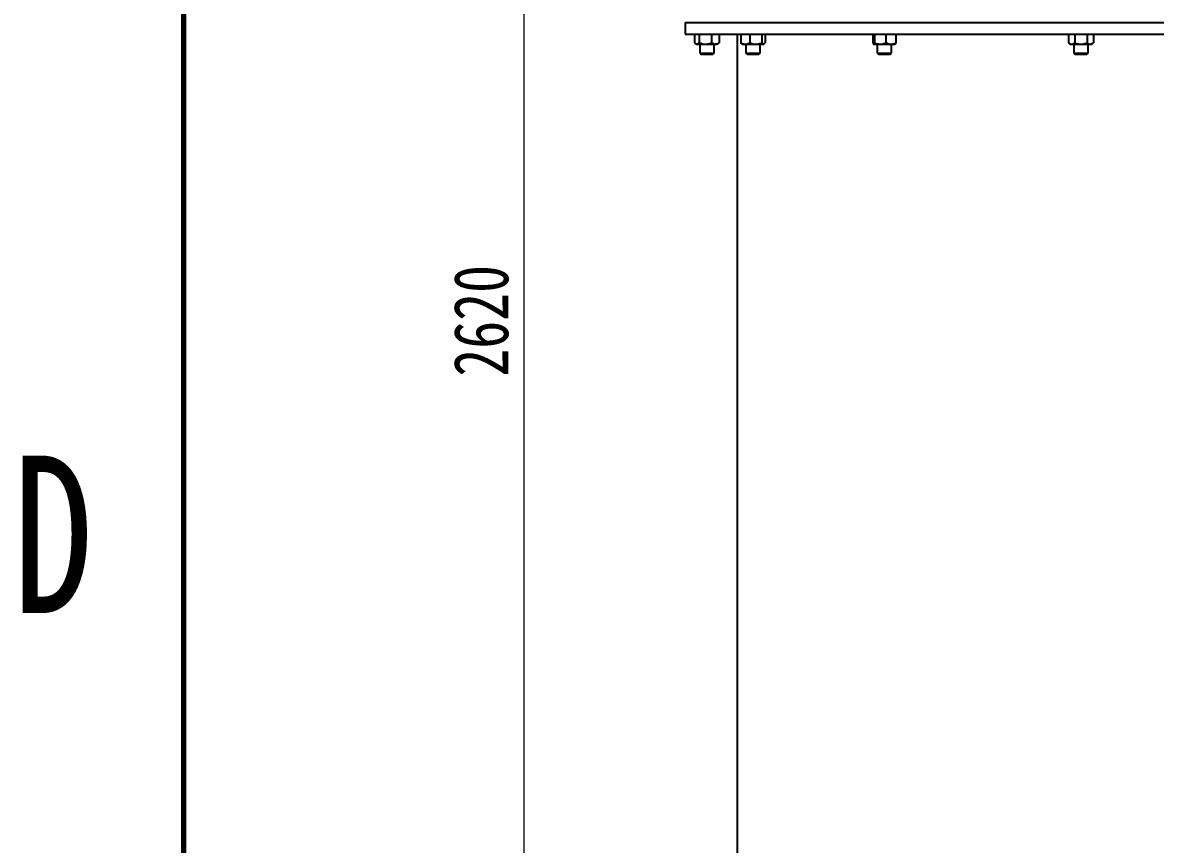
# Model space of a CAD drawing. Header units: millimetres. Extents: x 2 to 418, y 2 to 295.
# Drawn here: x 3.76 to 47.58, y 158.43 to 190.23 of the extents above; entities that cross this region are included whole.
import ezdxf

# ---------------------------------------------------------------- set-up
doc = ezdxf.new("R2010")
doc.units = ezdxf.units.MM
doc.styles.add('SLDTEXTSTYLE0', font='TXT', dxfattribs={"width": 0.75})
doc.dimstyles.new('SLDDIMSTYLE0', dxfattribs={"dimtxt": 2.116667, "dimasz": 1.5, "dimexe": 0, "dimexo": 0.0625, "dimgap": 0.529167, "dimtad": 1, "dimdec": 0, "dimlfac": 18, "dimrnd": 1e-09, "dimzin": 12, "dimdsep": 46, "dimtxsty": 'SLDTEXTSTYLE0', "dimsah": 1, "dimcen": 0.09, "dimadec": 0, "dimazin": 3, "dimtfac": 1, "dimtdec": 0, "dimtofl": 0, "dimtmove": 0, "dimatfit": 3, "dimfxl": 1, "dimfrac": 2, "dimtolj": 1, "dimtzin": 12, "dimarcsym": 0})

# ---------------------------------------------------------------- blocks, each defined once
blk = doc.blocks.new('_D')
at = {"color": 7, "linetype": 'Continuous', "lineweight": 18, "transparency": 16777216}
for p, q in [((44.925, 262.726), (22.16, 262.726)), ((23.16, 117.148), (23.16, 262.726)), ((34.761, 117.148), (22.16, 117.148))]:
    blk.add_line(p, q, dxfattribs=at)
for points in [[(23.16, 262.726), (22.66, 261.226), (23.66, 261.226)], [(23.16, 117.148), (23.66, 118.648), (22.66, 118.648)]]:
    blk.add_solid(points, dxfattribs=at)
at = {"color": 7, "linetype": 'Continuous', "lineweight": 18, "transparency": 16777216, "insert": (20.431, 176.529), "char_height": 2.1167, "attachment_point": 1, "rotation": 90, "style": 'SLDTEXTSTYLE0'}
blk.add_mtext('2620', dxfattribs=at)

msp = doc.modelspace()

# ---------------------------------------------------------------- linework, layer by layer
at = {"color": 7, "linetype": 'Continuous', "lineweight": 70}
msp.add_line((10, 10), (10, 287), dxfattribs=at)
at = {"color": 7, "linetype": 'Continuous', "lineweight": 25}
for p, q in [((29.3997, 190.2258), (29.3997, 189.7814)), ((29.3997, 190.2258), (53.6775, 190.2258)), ((29.3997, 189.7814), (53.6775, 189.7814)), ((29.7561, 189.7814), (29.7561, 189.448)), ((29.9402, 189.7814), (29.9402, 189.448)), ((30.4172, 189.7814), (30.4172, 189.448)), ((30.7101, 189.7814), (30.7101, 189.448)), ((31.3997, 189.7814), (31.3997, 151.3369)), ((31.5529, 189.7814), (31.5529, 189.448)), ((31.8931, 189.7814), (31.8931, 189.448)), ((32.3579, 189.7814), (32.3579, 189.448)), ((32.4824, 189.7814), (32.4824, 189.448)), ((36.6553, 189.7814), (36.6553, 189.448)), ((36.7181, 189.7814), (36.7181, 189.448)), ((37.1626, 189.7814), (37.1626, 189.448)), ((37.5443, 189.7814), (37.5443, 189.448)), ((44.2245, 189.7814), (44.2245, 189.448)), ((44.4651, 189.7814), (44.4651, 189.448)), ((44.9462, 189.7814), (44.9462, 189.448)), ((45.1868, 189.7814), (45.1868, 189.448)), ((29.7821, 189.4221), (29.8164, 189.3925)), ((29.8164, 189.3925), (29.8481, 189.3925)), ((29.8481, 189.3925), (30.1787, 189.3925)), ((29.9553, 189.3925), (29.9553, 189.0496)), ((30.1787, 189.3925), (30.5636, 189.3925)), ((30.5108, 189.0496), (30.5108, 189.3925)), ((30.6497, 189.3925), (30.5636, 189.3925)), ((30.6497, 189.3925), (30.6841, 189.4221)), ((31.5859, 189.4055), (31.601, 189.3925)), ((31.601, 189.3925), (31.723, 189.3925)), ((31.723, 189.3925), (32.1255, 189.3925)), ((31.7399, 189.3925), (31.7399, 189.0496)), ((32.1255, 189.3925), (32.4201, 189.3925)), ((32.2954, 189.0496), (32.2954, 189.3925)), ((32.4343, 189.3925), (32.4201, 189.3925)), ((32.4343, 189.3925), (32.4494, 189.4055)), ((36.6867, 189.3925), (36.9403, 189.3925)), ((36.822, 189.3925), (36.822, 189.0496)), ((36.9403, 189.3925), (37.3534, 189.3925)), ((37.3534, 189.3925), (37.5164, 189.3925)), ((37.3775, 189.0496), (37.3775, 189.3925)), ((44.2245, 189.448), (44.289, 189.3925)), ((44.289, 189.3925), (44.3448, 189.3925)), ((44.3448, 189.3925), (44.7057, 189.3925)), ((44.4279, 189.3925), (44.4279, 189.0496)), ((44.7057, 189.3925), (45.0665, 189.3925)), ((44.9834, 189.0496), (44.9834, 189.3925)), ((45.0665, 189.3925), (45.1223, 189.3925)), ((45.1223, 189.3925), (45.1868, 189.448)), ((29.9553, 189.0496), (30.0013, 189.0036)), ((29.9553, 189.0496), (30.5108, 189.0496)), ((30.0013, 189.0036), (30.4648, 189.0036)), ((30.4648, 189.0036), (30.5108, 189.0496)), ((31.7399, 189.0496), (31.7859, 189.0036)), ((31.7399, 189.0496), (32.2954, 189.0496)), ((31.7859, 189.0036), (32.2494, 189.0036)), ((32.2494, 189.0036), (32.2954, 189.0496)), ((36.822, 189.0496), (36.868, 189.0036)), ((36.822, 189.0496), (37.3775, 189.0496)), ((36.868, 189.0036), (37.3315, 189.0036)), ((37.3315, 189.0036), (37.3775, 189.0496)), ((44.4279, 189.0496), (44.4739, 189.0036)), ((44.4279, 189.0496), (44.9834, 189.0496)), ((44.4739, 189.0036), (44.9374, 189.0036)), ((44.9374, 189.0036), (44.9834, 189.0496))]:
    msp.add_line(p, q, dxfattribs=at)
for points, knots in [([(29.7561, 189.448), (29.7638, 189.4395), (29.7931, 189.4077), (29.8248, 189.3989), (29.8481, 189.3925)], [0, 0, 0, 0, 0.2661302, 1, 1, 1, 1]), ([(29.8481, 189.3925), (29.8502, 189.3925), (29.876, 189.3933), (29.9075, 189.4127), (29.9348, 189.4422), (29.9402, 189.448)], [0, 0, 0, 0, 0.0666948, 0.8140978, 1, 1, 1, 1]), ([(29.9402, 189.448), (29.9773, 189.4334), (30.0528, 189.4037), (30.1353, 189.3926), (30.1776, 189.3925), (30.1787, 189.3925)], [0, 0, 0, 0, 0.4843396, 0.986324, 1, 1, 1, 1]), ([(30.1787, 189.3925), (30.2121, 189.3946), (30.28, 189.3989), (30.3591, 189.4238), (30.4041, 189.4426), (30.4172, 189.448)], [0, 0, 0, 0, 0.4062935, 0.8272725, 1, 1, 1, 1]), ([(30.4172, 189.448), (30.44, 189.4334), (30.4863, 189.4037), (30.537, 189.3926), (30.5629, 189.3925), (30.5636, 189.3925)], [0, 0, 0, 0, 0.4843396, 0.986324, 1, 1, 1, 1]), ([(30.5636, 189.3925), (30.5841, 189.3946), (30.6259, 189.3989), (30.6744, 189.4238), (30.702, 189.4426), (30.7101, 189.448)], [0, 0, 0, 0, 0.4062935, 0.8272725, 1, 1, 1, 1]), ([(30.6832, 189.4251), (30.6867, 189.4267), (30.6961, 189.431), (30.7047, 189.4415), (30.7101, 189.448)], [0, 0, 0, 0, 0.3791024, 1, 1, 1, 1]), ([(31.5529, 189.448), (31.5673, 189.4395), (31.6214, 189.4077), (31.68, 189.3989), (31.723, 189.3925)], [0, 0, 0, 0, 0.2661302, 1, 1, 1, 1]), ([(31.5863, 189.406), (31.5785, 189.4137), (31.5671, 189.4249), (31.5563, 189.4425), (31.5529, 189.448)], [0, 0, 0, 0, 0.6840237, 1, 1, 1, 1]), ([(31.723, 189.3925), (31.7269, 189.3925), (31.7745, 189.3933), (31.8328, 189.4127), (31.8831, 189.4422), (31.8931, 189.448)], [0, 0, 0, 0, 0.0666948, 0.8140978, 1, 1, 1, 1]), ([(31.8931, 189.448), (31.9293, 189.4334), (32.0028, 189.4037), (32.0832, 189.3926), (32.1244, 189.3925), (32.1255, 189.3925)], [0, 0, 0, 0, 0.4843396, 0.986324, 1, 1, 1, 1]), ([(32.1255, 189.3925), (32.158, 189.3946), (32.2242, 189.3989), (32.3012, 189.4238), (32.3451, 189.4426), (32.3579, 189.448)], [0, 0, 0, 0, 0.4062935, 0.8272725, 1, 1, 1, 1]), ([(32.3579, 189.448), (32.3675, 189.4334), (32.3873, 189.4037), (32.4088, 189.3926), (32.4198, 189.3925), (32.4201, 189.3925)], [0, 0, 0, 0, 0.4843396, 0.986324, 1, 1, 1, 1]), ([(32.4201, 189.3925), (32.4288, 189.3946), (32.4466, 189.3989), (32.4672, 189.4238), (32.479, 189.4426), (32.4824, 189.448)], [0, 0, 0, 0, 0.4062935, 0.8272725, 1, 1, 1, 1]), ([(36.6553, 189.448), (36.6601, 189.4334), (36.6701, 189.4037), (36.6809, 189.3926), (36.6865, 189.3925), (36.6867, 189.3925)], [0, 0, 0, 0, 0.48433965, 0.98632395, 1, 1, 1, 1]), ([(36.6867, 189.3925), (36.691, 189.3946), (36.7, 189.3989), (36.7104, 189.4238), (36.7163, 189.4426), (36.7181, 189.448)], [0, 0, 0, 0, 0.4062935, 0.8272725, 1, 1, 1, 1]), ([(36.7181, 189.448), (36.7369, 189.4395), (36.8075, 189.4077), (36.8841, 189.3989), (36.9403, 189.3925)], [0, 0, 0, 0, 0.2661302, 1, 1, 1, 1]), ([(36.9403, 189.3925), (36.9454, 189.3925), (37.0075, 189.3933), (37.0837, 189.4127), (37.1495, 189.4422), (37.1626, 189.448)], [0, 0, 0, 0, 0.0666948, 0.8140978, 1, 1, 1, 1]), ([(37.1626, 189.448), (37.1922, 189.4334), (37.2527, 189.4037), (37.3187, 189.3926), (37.3525, 189.3925), (37.3534, 189.3925)], [0, 0, 0, 0, 0.4843396, 0.986324, 1, 1, 1, 1]), ([(37.3534, 189.3925), (37.3801, 189.3946), (37.4345, 189.3989), (37.4978, 189.4238), (37.5338, 189.4426), (37.5443, 189.448)], [0, 0, 0, 0, 0.4062935, 0.8272725, 1, 1, 1, 1]), ([(37.5443, 189.448), (37.5394, 189.4334), (37.5294, 189.4037), (37.5186, 189.3926), (37.513, 189.3925), (37.5129, 189.3925)], [0, 0, 0, 0, 0.48433965, 0.98632395, 1, 1, 1, 1]), ([(44.2245, 189.448), (44.2432, 189.4334), (44.2813, 189.4037), (44.3229, 189.3926), (44.3443, 189.3925), (44.3448, 189.3925)], [0, 0, 0, 0, 0.48433965, 0.98632395, 1, 1, 1, 1]), ([(44.3448, 189.3925), (44.3617, 189.3946), (44.3959, 189.3989), (44.4358, 189.4238), (44.4585, 189.4426), (44.4651, 189.448)], [0, 0, 0, 0, 0.40629346, 0.82727247, 1, 1, 1, 1]), ([(44.4651, 189.448), (44.4855, 189.4395), (44.5619, 189.4077), (44.6448, 189.3989), (44.7057, 189.3925)], [0, 0, 0, 0, 0.2661302, 1, 1, 1, 1]), ([(44.7057, 189.3925), (44.7112, 189.3925), (44.7784, 189.3933), (44.8609, 189.4127), (44.9321, 189.4422), (44.9462, 189.448)], [0, 0, 0, 0, 0.0666948, 0.8140978, 1, 1, 1, 1]), ([(44.9462, 189.448), (44.9649, 189.4334), (45.003, 189.4037), (45.0446, 189.3926), (45.0659, 189.3925), (45.0665, 189.3925)], [0, 0, 0, 0, 0.4843396, 0.986324, 1, 1, 1, 1]), ([(45.0665, 189.3925), (45.0833, 189.3946), (45.1176, 189.3989), (45.1575, 189.4238), (45.1802, 189.4426), (45.1868, 189.448)], [0, 0, 0, 0, 0.4062935, 0.8272725, 1, 1, 1, 1])]:
    msp.add_open_spline(points, degree=3, knots=knots, dxfattribs=at)

# ---------------------------------------------------------------- texts
at = {"color": 7, "linetype": 'Continuous', "lineweight": 0, "insert": (4.9302, 173.4757), "char_height": 6.096, "attachment_point": 2, "style": 'SLDTEXTSTYLE0'}
msp.add_mtext('D', dxfattribs=at)

# ---------------------------------------------------------------- dimensions: what is measured, and where the dimension line sits
at = {"color": 7, "linetype": 'Continuous', "lineweight": 18}
dim = msp.add_linear_dim(base=(23.1598, 262.7258), p1=(35.7608, 117.148), p2=(45.9247, 262.7258), angle=90, dimstyle='SLDDIMSTYLE0', dxfattribs=at)
dim.commit()
dim.dimension.update_dxf_attribs({"geometry": '_D', "text_midpoint": (23.1598, 179.6569), "dimtype": 160})

doc.saveas('drawing.dxf')
